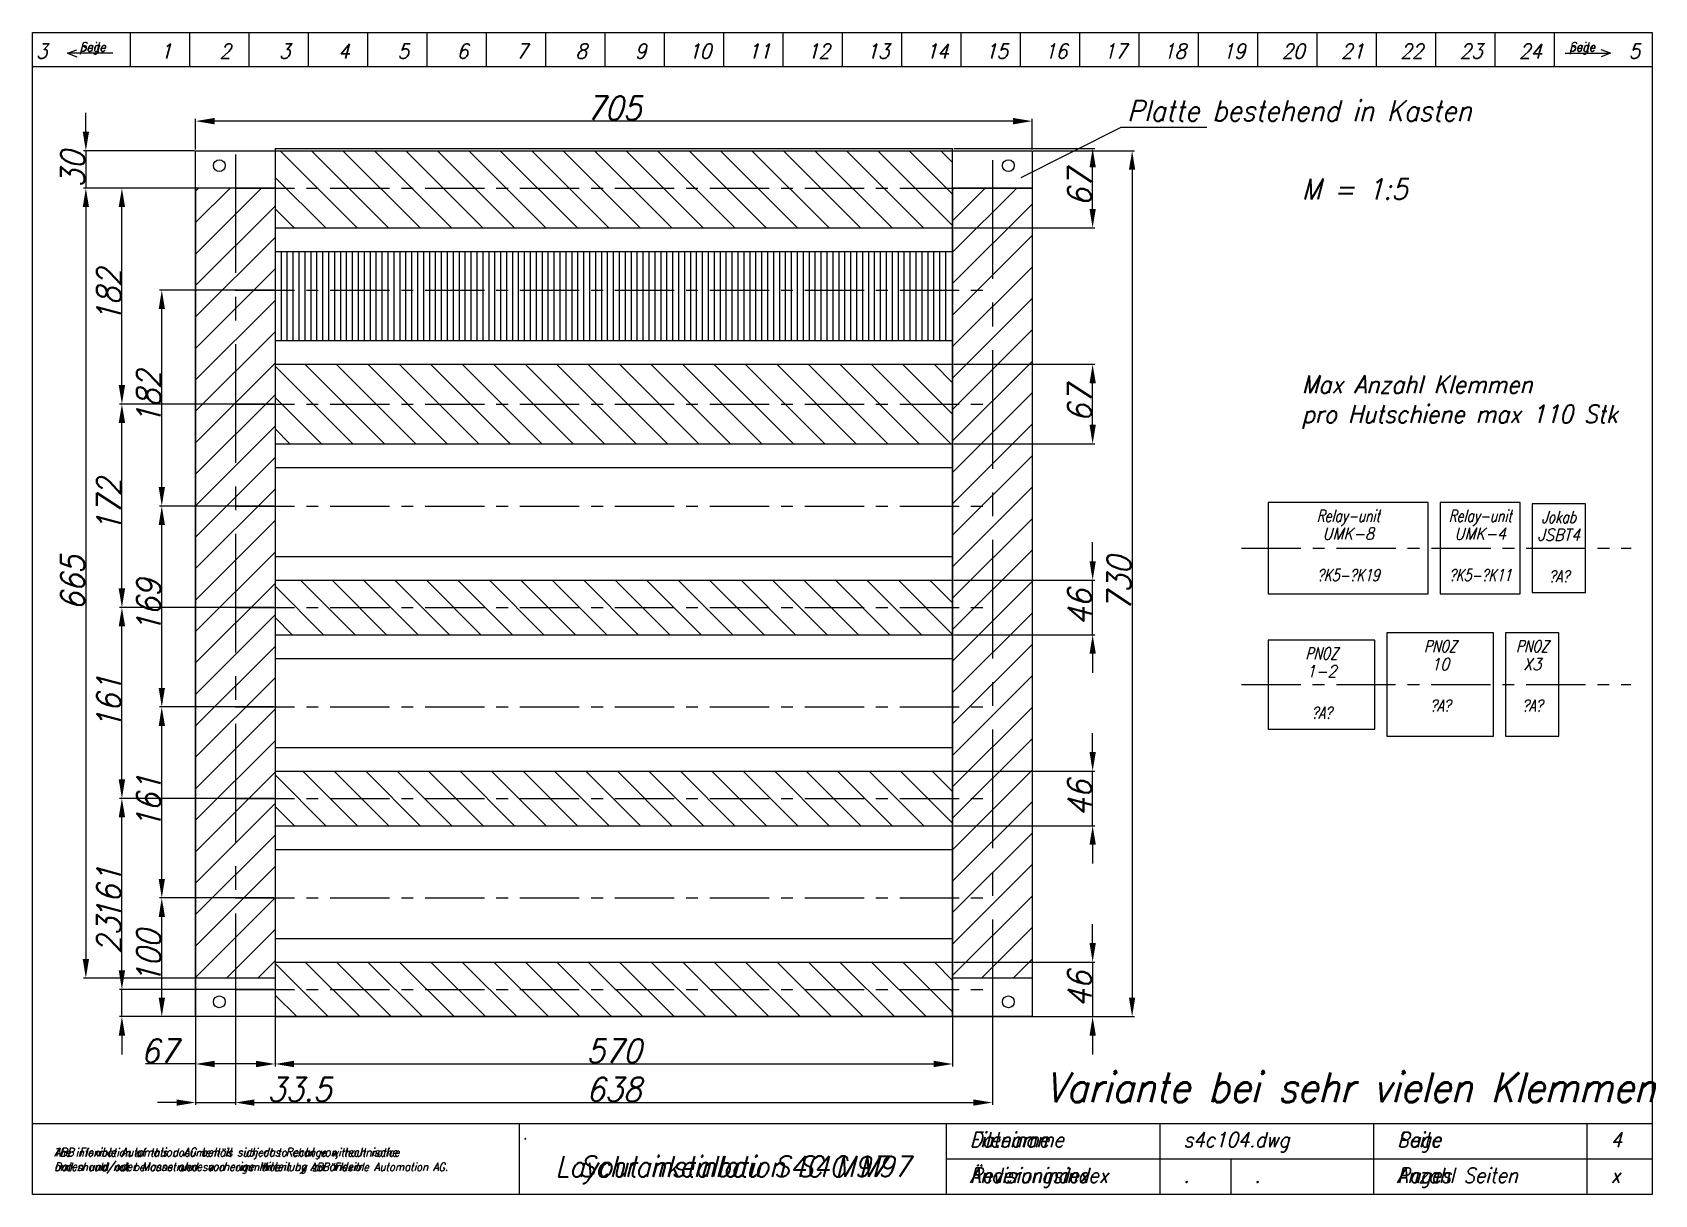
# Model space of a CAD drawing. Extents: x 0 to 1367, y 0 to 980.
import ezdxf
from ezdxf.enums import TextEntityAlignment as Align

# ---------------------------------------------------------------- set-up
doc = ezdxf.new("R2010")
doc.units = 0
doc.header["$LTSCALE"] = 40
doc.header["$PDSIZE"] = -2
doc.linetypes.add('CENTER', pattern=[2, 1.25, -0.25, 0.25, -0.25])
doc.layers.get('0').update_dxf_attribs({"linetype": 'CONTINUOUS'})
doc.layers.get('DEFPOINTS').update_dxf_attribs({"linetype": 'CONTINUOUS'})
for name, color, linetype in [('EL05', 3, 'CONTINUOUS'), ('EL07', 4, 'CONTINUOUS'), ('ELCENTER', 2, 'CENTER'), ('ELMASS', 1, 'CONTINUOUS'), ('FORM07', 4, 'CONTINUOUS'), ('KOPF03', 2, 'CONTINUOUS'), ('KOPF05', 3, 'CONTINUOUS'), ('KOPF07', 4, 'CONTINUOUS'), ('TEXT_ALLGEMEIN', 2, 'CONTINUOUS'), ('TEXT_DEUTSCH', 2, 'CONTINUOUS'), ('TEXT_ENGLISCH', 2, 'CONTINUOUS'), ('TEXT_SCHEMA', 2, 'CONTINUOUS')]:
    doc.layers.add(name, color=color, linetype=linetype)
doc.styles.add('VSM_13', font='simplex3.shx', dxfattribs={"width": 0.9, "oblique": 15})
doc.dimstyles.new('VSM-ABB', dxfattribs={"dimtxt": 3.5, "dimasz": 4, "dimexe": 2, "dimexo": 1, "dimgap": 1, "dimtad": 1, "dimdec": 0, "dimzin": 0, "dimtxsty": 'VSM_13', "dimcen": -4, "dimclrd": 1, "dimclre": 1, "dimclrt": 1, "dimazin": 3, "dimtfac": 1, "dimtdec": 0, "dimtmove": 0, "dimatfit": 3, "dimtolj": 1, "dimtzin": 0})
doc.dimstyles.new('VSM-ABB$7', dxfattribs={"dimtxt": 3.5, "dimasz": 2, "dimexe": 1.8, "dimexo": 0, "dimgap": 1, "dimtad": 1, "dimdec": 3, "dimtxsty": 'VSM_13', "dimblk1": 'DOT', "dimblk2": 'DOT', "dimsah": 1, "dimcen": -4, "dimclrd": 1, "dimclre": 1, "dimclrt": 1, "dimazin": 3, "dimtfac": 1, "dimtdec": 4, "dimtmove": 0, "dimatfit": 3, "dimtolj": 1})

# ---------------------------------------------------------------- blocks, each defined once
blk = doc.blocks.new('_DOT')
at = {"color": 0, "linetype": 'BYBLOCK'}
blk.add_line((-0.5, 0), (-1, 0), dxfattribs=at)
at = {"color": 0, "linetype": 'BYBLOCK', "const_width": 0.5}
blk.add_lwpolyline([(-0.25, 0, 1), (0.25, 0, 1)], format="xyb", close=True, dxfattribs=at)
blk = doc.blocks.new('*D1')
at = {"color": 1, "linetype": 'BYBLOCK'}
for p, q in [((843.5, 880), (928.8, 880)), ((926.8, 864), (926.8, 166)), ((843.5, 150), (928.8, 150))]:
    blk.add_line(p, q, dxfattribs=at)
for points in [[(924.1, 864), (929.4, 864), (926.8, 880)], [(924.1, 166), (929.4, 166), (926.8, 150)]]:
    blk.add_solid(points, dxfattribs=at)
at = {"layer": 'DEFPOINTS', "color": 0, "linetype": 'BYBLOCK'}
for p in [(842.5, 880), (842.5, 150), (926.8, 150)]:
    blk.add_point(p, dxfattribs=at)
at = {"color": 1, "linetype": 'BYBLOCK', "insert": (915.8, 515), "char_height": 20, "attachment_point": 5, "rotation": 90, "style": 'VSM_13'}
blk.add_mtext('\\A1;{730}', dxfattribs=at)
blk = doc.blocks.new('*D0')
at = {"color": 1, "linetype": 'BYBLOCK'}
for p, q in [((137.5, 881), (137.5, 907)), ((826.5, 905), (153.5, 905)), ((842.5, 881), (842.5, 907))]:
    blk.add_line(p, q, dxfattribs=at)
for points in [[(153.5, 907.7), (153.5, 902.3), (137.5, 905)], [(826.5, 907.7), (826.5, 902.3), (842.5, 905)]]:
    blk.add_solid(points, dxfattribs=at)
at = {"layer": 'DEFPOINTS', "color": 0, "linetype": 'BYBLOCK'}
for p in [(137.5, 905), (137.5, 880), (842.5, 880)]:
    blk.add_point(p, dxfattribs=at)
at = {"color": 1, "linetype": 'BYBLOCK', "insert": (490, 916), "char_height": 20, "attachment_point": 5, "style": 'VSM_13'}
blk.add_mtext('\\A1;{705}', dxfattribs=at)
blk = doc.blocks.new('*X4')
at = {"color": 0}
for p, q in [((27.5, 158.59), (38.62, 169.7)), ((27.5, 163.89), (33.31, 169.7)), ((27.5, 169.19), (28.01, 169.7)), ((155.1, 158.91), (165.9, 169.7)), ((155.1, 164.21), (160.59, 169.7)), ((155.1, 169.51), (155.29, 169.7)), ((155.1, 153.6), (168.5, 167)), ((27.5, 153.28), (40.9, 166.68)), ((27.5, 147.98), (40.9, 161.38)), ((155.1, 148.3), (168.5, 161.7)), ((27.5, 142.68), (40.9, 156.08)), ((155.1, 143), (168.5, 156.4)), ((27.5, 137.37), (40.9, 150.77)), ((155.1, 137.69), (168.5, 151.09)), ((27.5, 132.07), (40.9, 145.47)), ((155.1, 132.39), (168.5, 145.79)), ((27.5, 126.77), (40.9, 140.17)), ((155.1, 127.09), (168.5, 140.49)), ((27.5, 121.46), (40.9, 134.86)), ((155.1, 121.78), (168.5, 135.18)), ((27.5, 116.16), (40.9, 129.56)), ((155.1, 116.48), (168.5, 129.88)), ((27.5, 110.86), (40.9, 124.26)), ((155.1, 111.18), (168.5, 124.58)), ((27.5, 105.55), (40.9, 118.95)), ((155.1, 105.87), (168.5, 119.27)), ((27.5, 100.25), (40.9, 113.65)), ((155.1, 100.57), (168.5, 113.97)), ((27.5, 94.95), (40.9, 108.35)), ((155.1, 95.27), (168.5, 108.67)), ((27.5, 89.64), (40.9, 103.04)), ((155.1, 89.96), (168.5, 103.36)), ((27.5, 84.34), (40.9, 97.74)), ((155.1, 84.66), (168.5, 98.06)), ((27.5, 79.04), (40.9, 92.44)), ((155.1, 79.36), (168.5, 92.76)), ((27.5, 73.73), (40.9, 87.13)), ((155.1, 74.05), (168.5, 87.45)), ((155.1, 68.75), (168.5, 82.15)), ((27.5, 68.43), (40.9, 81.83)), ((155.1, 63.45), (168.5, 76.85)), ((27.5, 63.13), (40.9, 76.53)), ((27.5, 57.82), (40.9, 71.22)), ((155.1, 58.14), (168.5, 71.54)), ((27.5, 52.52), (40.9, 65.92)), ((155.1, 52.84), (168.5, 66.24)), ((27.5, 47.22), (40.9, 60.62)), ((155.1, 47.54), (168.5, 60.94)), ((27.5, 41.91), (40.9, 55.31)), ((155.1, 42.23), (168.5, 55.63)), ((27.5, 36.61), (40.9, 50.01)), ((155.1, 36.93), (168.5, 50.33)), ((32.7, 36.5), (40.9, 44.71)), ((159.98, 36.5), (168.5, 45.03)), ((38, 36.5), (40.9, 39.4)), ((165.28, 36.5), (168.5, 39.72))]:
    blk.add_line(p, q, dxfattribs=at)
blk = doc.blocks.new('*D6')
at = {"color": 1, "linetype": 'BYBLOCK'}
for p, q in [((45, 896), (45, 912)), ((136.5, 880), (43, 880)), ((45, 880), (45, 848.5)), ((136.5, 848.5), (43, 848.5)), ((45, 832.5), (45, 816.5))]:
    blk.add_line(p, q, dxfattribs=at)
for points in [[(42.4, 896), (47.7, 896), (45, 880)], [(42.4, 832.5), (47.7, 832.5), (45, 848.5)]]:
    blk.add_solid(points, dxfattribs=at)
at = {"layer": 'DEFPOINTS', "color": 0, "linetype": 'BYBLOCK'}
for p in [(137.5, 880), (45, 848.5), (137.5, 848.5)]:
    blk.add_point(p, dxfattribs=at)
at = {"color": 1, "linetype": 'BYBLOCK', "insert": (34, 864.3), "char_height": 20, "attachment_point": 5, "rotation": 90, "style": 'VSM_13'}
blk.add_mtext('\\A1;{30}', dxfattribs=at)
blk = doc.blocks.new('*D7')
at = {"color": 1, "linetype": 'BYBLOCK'}
for p, q in [((136.5, 848.5), (43, 848.5)), ((45, 832.5), (45, 198.5)), ((136.5, 182.5), (43, 182.5))]:
    blk.add_line(p, q, dxfattribs=at)
for points in [[(42.4, 832.5), (47.7, 832.5), (45, 848.5)], [(42.4, 198.5), (47.7, 198.5), (45, 182.5)]]:
    blk.add_solid(points, dxfattribs=at)
at = {"layer": 'DEFPOINTS', "color": 0, "linetype": 'BYBLOCK'}
for p in [(137.5, 848.5), (45, 182.5), (137.5, 182.5)]:
    blk.add_point(p, dxfattribs=at)
at = {"color": 1, "linetype": 'BYBLOCK', "insert": (34, 515.5), "char_height": 20, "attachment_point": 5, "rotation": 90, "style": 'VSM_13'}
blk.add_mtext('\\A1;{665}', dxfattribs=at)
blk = doc.blocks.new('*D14')
at = {"color": 1, "linetype": 'BYBLOCK'}
for p, q in [((204.5, 181.5), (204.5, 108.1)), ((775.5, 181.5), (775.5, 108.1)), ((220.5, 110.1), (759.5, 110.1))]:
    blk.add_line(p, q, dxfattribs=at)
for points in [[(220.5, 112.8), (220.5, 107.4), (204.5, 110.1)], [(759.5, 112.8), (759.5, 107.4), (775.5, 110.1)]]:
    blk.add_solid(points, dxfattribs=at)
at = {"layer": 'DEFPOINTS', "color": 0, "linetype": 'BYBLOCK'}
for p in [(204.5, 182.5), (775.5, 182.5), (775.5, 110.1)]:
    blk.add_point(p, dxfattribs=at)
at = {"color": 1, "linetype": 'BYBLOCK', "insert": (490, 137.8), "char_height": 20, "attachment_point": 5, "style": 'VSM_13'}
blk.add_mtext('\\A1;\\P{570}', dxfattribs=at)
blk = doc.blocks.new('*D15')
at = {"color": 1, "linetype": 'BYBLOCK'}
for p, q in [((171, 181.5), (171, 75.6)), ((809, 181.5), (809, 75.6)), ((187, 77.6), (793, 77.6))]:
    blk.add_line(p, q, dxfattribs=at)
for points in [[(187, 80.2), (187, 74.9), (171, 77.6)], [(793, 80.2), (793, 74.9), (809, 77.6)]]:
    blk.add_solid(points, dxfattribs=at)
at = {"layer": 'DEFPOINTS', "color": 0, "linetype": 'BYBLOCK'}
for p in [(171, 182.5), (809, 182.5), (809, 77.6)]:
    blk.add_point(p, dxfattribs=at)
at = {"color": 1, "linetype": 'BYBLOCK', "insert": (490, 88.6), "char_height": 20, "attachment_point": 5, "style": 'VSM_13'}
blk.add_mtext('\\A1;{638}', dxfattribs=at)
blk = doc.blocks.new('*D17')
at = {"color": 1, "linetype": 'BYBLOCK'}
for p, q in [((137.5, 181.5), (137.5, 75.6)), ((171, 181.5), (171, 75.6)), ((121.5, 77.6), (105.5, 77.6)), ((137.5, 77.6), (171, 77.6)), ((187, 77.6), (246.7, 77.6))]:
    blk.add_line(p, q, dxfattribs=at)
for points in [[(121.5, 80.2), (121.5, 74.9), (137.5, 77.6)], [(187, 80.2), (187, 74.9), (171, 77.6)]]:
    blk.add_solid(points, dxfattribs=at)
at = {"layer": 'DEFPOINTS', "color": 0, "linetype": 'BYBLOCK'}
for p in [(137.5, 182.5), (171, 182.5), (171, 77.6)]:
    blk.add_point(p, dxfattribs=at)
at = {"color": 1, "linetype": 'BYBLOCK', "insert": (224.9, 88.6), "char_height": 20, "attachment_point": 5, "style": 'VSM_13'}
blk.add_mtext('\\A1;{33.5}', dxfattribs=at)
blk = doc.blocks.new('*D18')
at = {"color": 1, "linetype": 'BYBLOCK'}
for p, q in [((137.5, 181.5), (137.5, 108.1)), ((204.5, 181.5), (204.5, 108.1)), ((137.5, 110.1), (95.4, 110.1)), ((188.5, 110.1), (153.5, 110.1))]:
    blk.add_line(p, q, dxfattribs=at)
for points in [[(153.5, 112.8), (153.5, 107.4), (137.5, 110.1)], [(188.5, 112.8), (188.5, 107.4), (204.5, 110.1)]]:
    blk.add_solid(points, dxfattribs=at)
at = {"layer": 'DEFPOINTS', "color": 0, "linetype": 'BYBLOCK'}
for p in [(137.5, 182.5), (204.5, 182.5), (137.5, 110.1)]:
    blk.add_point(p, dxfattribs=at)
at = {"color": 1, "linetype": 'BYBLOCK', "insert": (106.9, 121.1), "char_height": 20, "attachment_point": 5, "style": 'VSM_13'}
blk.add_mtext('\\A1;{67}', dxfattribs=at)
blk = doc.blocks.new('*X27')
at = {"color": 0}
for p, q in [((273.7, 815), (208.7, 880)), ((300.2, 815), (235.2, 880)), ((326.7, 815), (261.7, 880)), ((353.2, 815), (288.2, 880)), ((379.7, 815), (314.7, 880)), ((406.3, 815), (341.3, 880)), ((432.8, 815), (367.8, 880)), ((459.3, 815), (394.3, 880)), ((485.8, 815), (420.8, 880)), ((512.3, 815), (447.3, 880)), ((538.8, 815), (473.8, 880)), ((565.4, 815), (500.4, 880)), ((591.9, 815), (526.9, 880)), ((618.4, 815), (553.4, 880)), ((644.9, 815), (579.9, 880)), ((671.4, 815), (606.4, 880)), ((697.9, 815), (632.9, 880)), ((724.5, 815), (659.5, 880)), ((751, 815), (686, 880)), ((775.5, 817), (712.5, 880)), ((775.5, 843.5), (739, 880)), ((775.5, 870), (765.5, 880)), ((247.2, 815), (204.5, 857.6)), ((220.6, 815), (204.5, 831.1)), ((270.1, 633), (204.5, 698.5)), ((296.6, 633), (229.6, 700)), ((323.1, 633), (256.1, 700)), ((349.6, 633), (282.6, 700)), ((376.1, 633), (309.1, 700)), ((402.6, 633), (335.6, 700)), ((429.2, 633), (362.2, 700)), ((455.7, 633), (388.7, 700)), ((482.2, 633), (415.2, 700)), ((508.7, 633), (441.7, 700)), ((535.2, 633), (468.2, 700)), ((561.7, 633), (494.7, 700)), ((588.3, 633), (521.3, 700)), ((614.8, 633), (547.8, 700)), ((641.3, 633), (574.3, 700)), ((667.8, 633), (600.8, 700)), ((694.3, 633), (627.3, 700)), ((720.8, 633), (653.8, 700)), ((747.4, 633), (680.4, 700)), ((773.9, 633), (706.9, 700)), ((775.5, 657.9), (733.4, 700)), ((775.5, 684.4), (759.9, 700)), ((243.5, 633), (204.5, 672)), ((217, 633), (204.5, 645.5)), ((245.4, 472), (204.5, 512.9)), ((272, 472), (226, 518)), ((298.5, 472), (252.5, 518)), ((325, 472), (279, 518)), ((351.5, 472), (305.5, 518)), ((378, 472), (332, 518)), ((404.5, 472), (358.5, 518)), ((431.1, 472), (385.1, 518)), ((457.6, 472), (411.6, 518)), ((484.1, 472), (438.1, 518)), ((510.6, 472), (464.6, 518)), ((537.1, 472), (491.1, 518)), ((563.6, 472), (517.6, 518)), ((590.2, 472), (544.2, 518)), ((616.7, 472), (570.7, 518)), ((643.2, 472), (597.2, 518)), ((669.7, 472), (623.7, 518)), ((696.2, 472), (650.2, 518)), ((722.7, 472), (676.7, 518)), ((749.3, 472), (703.3, 518)), ((775.5, 472.3), (729.8, 518)), ((775.5, 498.8), (756.3, 518)), ((218.9, 472), (204.5, 486.4)), ((273.9, 311), (227.9, 357)), ((300.4, 311), (254.4, 357)), ((326.9, 311), (280.9, 357)), ((353.4, 311), (307.4, 357)), ((379.9, 311), (333.9, 357)), ((406.4, 311), (360.4, 357)), ((433, 311), (387, 357)), ((459.5, 311), (413.5, 357)), ((486, 311), (440, 357)), ((512.5, 311), (466.5, 357)), ((539, 311), (493, 357)), ((565.5, 311), (519.5, 357)), ((592.1, 311), (546.1, 357)), ((618.6, 311), (572.6, 357)), ((645.1, 311), (599.1, 357)), ((671.6, 311), (625.6, 357)), ((698.1, 311), (652.1, 357)), ((724.6, 311), (678.6, 357)), ((751.2, 311), (705.2, 357)), ((775.5, 313.2), (731.7, 357)), ((775.5, 339.7), (758.2, 357)), ((247.3, 311), (204.5, 353.8)), ((220.8, 311), (204.5, 327.3)), ((249.2, 150), (204.5, 194.7)), ((275.8, 150), (229.8, 196)), ((302.3, 150), (256.3, 196)), ((328.8, 150), (282.8, 196)), ((355.3, 150), (309.3, 196)), ((381.8, 150), (335.8, 196)), ((408.3, 150), (362.3, 196)), ((434.9, 150), (388.9, 196)), ((461.4, 150), (415.4, 196)), ((487.9, 150), (441.9, 196)), ((514.4, 150), (468.4, 196)), ((540.9, 150), (494.9, 196)), ((567.4, 150), (521.4, 196)), ((594, 150), (548, 196)), ((620.5, 150), (574.5, 196)), ((647, 150), (601, 196)), ((673.5, 150), (627.5, 196)), ((700, 150), (654, 196)), ((726.5, 150), (680.5, 196)), ((753.1, 150), (707.1, 196)), ((775.5, 154.1), (733.6, 196)), ((775.5, 180.6), (760.1, 196)), ((222.7, 150), (204.5, 168.2))]:
    blk.add_line(p, q, dxfattribs=at)
blk = doc.blocks.new('*D29')
at = {"color": 1, "linetype": 'BYBLOCK'}
for p, q in [((893.5, 212), (893.5, 228)), ((776.5, 196), (895.5, 196)), ((893.5, 196), (893.5, 150)), ((776.5, 150), (895.5, 150)), ((893.5, 134), (893.5, 118))]:
    blk.add_line(p, q, dxfattribs=at)
for points in [[(890.9, 212), (896.2, 212), (893.5, 196)], [(890.9, 134), (896.2, 134), (893.5, 150)]]:
    blk.add_solid(points, dxfattribs=at)
at = {"layer": 'DEFPOINTS', "color": 0, "linetype": 'BYBLOCK'}
for p in [(775.5, 196), (775.5, 150), (893.5, 150)]:
    blk.add_point(p, dxfattribs=at)
at = {"color": 1, "linetype": 'BYBLOCK', "insert": (882.5, 173), "char_height": 20, "attachment_point": 5, "rotation": 90, "style": 'VSM_13'}
blk.add_mtext('\\A1;46', dxfattribs=at)
blk = doc.blocks.new('*D30')
at = {"color": 1, "linetype": 'BYBLOCK'}
for p, q in [((893.5, 373), (893.5, 389)), ((776.5, 357), (895.5, 357)), ((893.5, 311), (893.5, 357)), ((776.5, 311), (895.5, 311)), ((893.5, 295), (893.5, 279))]:
    blk.add_line(p, q, dxfattribs=at)
for points in [[(890.9, 373), (896.2, 373), (893.5, 357)], [(890.9, 295), (896.2, 295), (893.5, 311)]]:
    blk.add_solid(points, dxfattribs=at)
at = {"layer": 'DEFPOINTS', "color": 0, "linetype": 'BYBLOCK'}
for p in [(775.5, 357), (893.5, 357), (775.5, 311)]:
    blk.add_point(p, dxfattribs=at)
at = {"color": 1, "linetype": 'BYBLOCK', "insert": (882.5, 334), "char_height": 20, "attachment_point": 5, "rotation": 90, "style": 'VSM_13'}
blk.add_mtext('\\A1;46', dxfattribs=at)
blk = doc.blocks.new('*D31')
at = {"color": 1, "linetype": 'BYBLOCK'}
for p, q in [((893.5, 534), (893.5, 550)), ((776.5, 518), (895.5, 518)), ((893.5, 472), (893.5, 518)), ((776.5, 472), (895.5, 472)), ((893.5, 456), (893.5, 440))]:
    blk.add_line(p, q, dxfattribs=at)
for points in [[(890.9, 534), (896.2, 534), (893.5, 518)], [(890.9, 456), (896.2, 456), (893.5, 472)]]:
    blk.add_solid(points, dxfattribs=at)
at = {"layer": 'DEFPOINTS', "color": 0, "linetype": 'BYBLOCK'}
for p in [(775.5, 518), (893.5, 518), (775.5, 472)]:
    blk.add_point(p, dxfattribs=at)
at = {"color": 1, "linetype": 'BYBLOCK', "insert": (882.5, 495), "char_height": 20, "attachment_point": 5, "rotation": 90, "style": 'VSM_13'}
blk.add_mtext('\\A1;46', dxfattribs=at)
blk = doc.blocks.new('*D32')
at = {"color": 1, "linetype": 'BYBLOCK'}
for p, q in [((776.5, 700), (895.5, 700)), ((893.5, 649), (893.5, 684)), ((776.5, 633), (895.5, 633))]:
    blk.add_line(p, q, dxfattribs=at)
for points in [[(890.9, 684), (896.2, 684), (893.5, 700)], [(890.9, 649), (896.2, 649), (893.5, 633)]]:
    blk.add_solid(points, dxfattribs=at)
at = {"layer": 'DEFPOINTS', "color": 0, "linetype": 'BYBLOCK'}
for p in [(775.5, 700), (893.5, 700), (775.5, 633)]:
    blk.add_point(p, dxfattribs=at)
at = {"color": 1, "linetype": 'BYBLOCK', "insert": (882.5, 666.5), "char_height": 20, "attachment_point": 5, "rotation": 90, "style": 'VSM_13'}
blk.add_mtext('\\A1;67', dxfattribs=at)
blk = doc.blocks.new('*D33')
at = {"color": 1, "linetype": 'BYBLOCK'}
for p, q in [((776.5, 882), (895.5, 882)), ((893.5, 831), (893.5, 866)), ((776.5, 815), (895.5, 815))]:
    blk.add_line(p, q, dxfattribs=at)
for points in [[(890.9, 866), (896.2, 866), (893.5, 882)], [(890.9, 831), (896.2, 831), (893.5, 815)]]:
    blk.add_solid(points, dxfattribs=at)
at = {"layer": 'DEFPOINTS', "color": 0, "linetype": 'BYBLOCK'}
for p in [(775.5, 882), (893.5, 882), (775.5, 815)]:
    blk.add_point(p, dxfattribs=at)
at = {"color": 1, "linetype": 'BYBLOCK', "insert": (882.5, 848.5), "char_height": 20, "attachment_point": 5, "rotation": 90, "style": 'VSM_13'}
blk.add_mtext('\\A1;67', dxfattribs=at)
blk = doc.blocks.new('*D34')
at = {"color": 1, "linetype": 'BYBLOCK'}
for p, q in [((75.4, 189), (75.4, 231.6)), ((203.5, 173), (73.4, 173)), ((75.4, 150), (75.4, 173)), ((203.5, 150), (73.4, 150)), ((75.4, 134), (75.4, 118))]:
    blk.add_line(p, q, dxfattribs=at)
for points in [[(72.7, 189), (78.1, 189), (75.4, 173)], [(72.7, 134), (78.1, 134), (75.4, 150)]]:
    blk.add_solid(points, dxfattribs=at)
at = {"layer": 'DEFPOINTS', "color": 0, "linetype": 'BYBLOCK'}
for p in [(75.4, 173), (204.5, 173), (204.5, 150)]:
    blk.add_point(p, dxfattribs=at)
at = {"color": 1, "linetype": 'BYBLOCK', "insert": (64.4, 218.3), "char_height": 20, "attachment_point": 5, "rotation": 90, "style": 'VSM_13'}
blk.add_mtext('\\A1;23', dxfattribs=at)
blk = doc.blocks.new('*D35')
at = {"color": 1, "linetype": 'BYBLOCK'}
for p, q in [((203.5, 334), (73.4, 334)), ((75.4, 189), (75.4, 318))]:
    blk.add_line(p, q, dxfattribs=at)
for points in [[(72.7, 318), (78.1, 318), (75.4, 334)], [(72.7, 189), (78.1, 189), (75.4, 173)]]:
    blk.add_solid(points, dxfattribs=at)
at = {"layer": 'DEFPOINTS', "color": 0, "linetype": 'BYBLOCK'}
for p in [(75.4, 334), (204.5, 334), (204.5, 173)]:
    blk.add_point(p, dxfattribs=at)
at = {"color": 1, "linetype": 'BYBLOCK', "insert": (64.4, 253.5), "char_height": 20, "attachment_point": 5, "rotation": 90, "style": 'VSM_13'}
blk.add_mtext('\\A1;161', dxfattribs=at)
blk = doc.blocks.new('*D36')
at = {"color": 1, "linetype": 'BYBLOCK'}
for p, q in [((203.5, 495), (73.4, 495)), ((75.4, 350), (75.4, 479))]:
    blk.add_line(p, q, dxfattribs=at)
for points in [[(72.7, 479), (78.1, 479), (75.4, 495)], [(72.7, 350), (78.1, 350), (75.4, 334)]]:
    blk.add_solid(points, dxfattribs=at)
at = {"layer": 'DEFPOINTS', "color": 0, "linetype": 'BYBLOCK'}
for p in [(75.4, 495), (204.5, 495), (204.5, 334)]:
    blk.add_point(p, dxfattribs=at)
at = {"color": 1, "linetype": 'BYBLOCK', "insert": (64.4, 414.5), "char_height": 20, "attachment_point": 5, "rotation": 90, "style": 'VSM_13'}
blk.add_mtext('\\A1;161', dxfattribs=at)
blk = doc.blocks.new('*D37')
at = {"color": 1, "linetype": 'BYBLOCK'}
for p, q in [((203.5, 666.5), (73.4, 666.5)), ((75.4, 511), (75.4, 650.5))]:
    blk.add_line(p, q, dxfattribs=at)
for points in [[(72.7, 650.5), (78.1, 650.5), (75.4, 666.5)], [(72.7, 511), (78.1, 511), (75.4, 495)]]:
    blk.add_solid(points, dxfattribs=at)
at = {"layer": 'DEFPOINTS', "color": 0, "linetype": 'BYBLOCK'}
for p in [(75.4, 666.5), (204.5, 666.5), (204.5, 495)]:
    blk.add_point(p, dxfattribs=at)
at = {"color": 1, "linetype": 'BYBLOCK', "insert": (64.4, 580.8), "char_height": 20, "attachment_point": 5, "rotation": 90, "style": 'VSM_13'}
blk.add_mtext('\\A1;172', dxfattribs=at)
blk = doc.blocks.new('*D39')
at = {"color": 1, "linetype": 'BYBLOCK'}
for p, q in [((203.5, 848.5), (73.4, 848.5)), ((75.4, 682.5), (75.4, 832.5))]:
    blk.add_line(p, q, dxfattribs=at)
for points in [[(72.7, 832.5), (78.1, 832.5), (75.4, 848.5)], [(72.7, 682.5), (78.1, 682.5), (75.4, 666.5)]]:
    blk.add_solid(points, dxfattribs=at)
at = {"layer": 'DEFPOINTS', "color": 0, "linetype": 'BYBLOCK'}
for p in [(75.4, 848.5), (204.5, 848.5), (204.5, 666.5)]:
    blk.add_point(p, dxfattribs=at)
at = {"color": 1, "linetype": 'BYBLOCK', "insert": (64.4, 757.5), "char_height": 20, "attachment_point": 5, "rotation": 90, "style": 'VSM_13'}
blk.add_mtext('\\A1;182', dxfattribs=at)
blk = doc.blocks.new('*D40')
at = {"color": 1, "linetype": 'BYBLOCK'}
for p, q in [((203.5, 250.1), (107, 250.1)), ((109, 166), (109, 234.1)), ((203.5, 150), (107, 150))]:
    blk.add_line(p, q, dxfattribs=at)
for points in [[(106.4, 234.1), (111.7, 234.1), (109, 250.1)], [(106.4, 166), (111.7, 166), (109, 150)]]:
    blk.add_solid(points, dxfattribs=at)
at = {"layer": 'DEFPOINTS', "color": 0, "linetype": 'BYBLOCK'}
for p in [(109, 250.1), (204.5, 250.1), (204.5, 150)]:
    blk.add_point(p, dxfattribs=at)
at = {"color": 1, "linetype": 'BYBLOCK', "insert": (98, 200), "char_height": 20, "attachment_point": 5, "rotation": 90, "style": 'VSM_13'}
blk.add_mtext('\\A1;100', dxfattribs=at)
blk = doc.blocks.new('*D41')
at = {"color": 1, "linetype": 'BYBLOCK'}
for p, q in [((203.5, 411.1), (107, 411.1)), ((109, 266.1), (109, 395.1))]:
    blk.add_line(p, q, dxfattribs=at)
for points in [[(106.4, 395.1), (111.7, 395.1), (109, 411.1)], [(106.4, 266.1), (111.7, 266.1), (109, 250.1)]]:
    blk.add_solid(points, dxfattribs=at)
at = {"layer": 'DEFPOINTS', "color": 0, "linetype": 'BYBLOCK'}
for p in [(109, 411.1), (204.5, 411.1), (204.5, 250.1)]:
    blk.add_point(p, dxfattribs=at)
at = {"color": 1, "linetype": 'BYBLOCK', "insert": (98, 330.6), "char_height": 20, "attachment_point": 5, "rotation": 90, "style": 'VSM_13'}
blk.add_mtext('\\A1;161', dxfattribs=at)
blk = doc.blocks.new('*D42')
at = {"color": 1, "linetype": 'BYBLOCK'}
for p, q in [((203.5, 580.5), (107, 580.5)), ((109, 427.1), (109, 564.5))]:
    blk.add_line(p, q, dxfattribs=at)
for points in [[(106.4, 564.5), (111.7, 564.5), (109, 580.5)], [(106.4, 427.1), (111.7, 427.1), (109, 411.1)]]:
    blk.add_solid(points, dxfattribs=at)
at = {"layer": 'DEFPOINTS', "color": 0, "linetype": 'BYBLOCK'}
for p in [(109, 580.5), (204.5, 580.5), (204.5, 411.1)]:
    blk.add_point(p, dxfattribs=at)
at = {"color": 1, "linetype": 'BYBLOCK', "insert": (98, 495.8), "char_height": 20, "attachment_point": 5, "rotation": 90, "style": 'VSM_13'}
blk.add_mtext('\\A1;169', dxfattribs=at)
blk = doc.blocks.new('*D43')
at = {"color": 1, "linetype": 'BYBLOCK'}
for p, q in [((203.5, 762.5), (107, 762.5)), ((109, 596.5), (109, 746.5))]:
    blk.add_line(p, q, dxfattribs=at)
for points in [[(106.4, 746.5), (111.7, 746.5), (109, 762.5)], [(106.4, 596.5), (111.7, 596.5), (109, 580.5)]]:
    blk.add_solid(points, dxfattribs=at)
at = {"layer": 'DEFPOINTS', "color": 0, "linetype": 'BYBLOCK'}
for p in [(109, 762.5), (204.5, 762.5), (204.5, 580.5)]:
    blk.add_point(p, dxfattribs=at)
at = {"color": 1, "linetype": 'BYBLOCK', "insert": (98, 671.5), "char_height": 20, "attachment_point": 5, "rotation": 90, "style": 'VSM_13'}
blk.add_mtext('\\A1;182', dxfattribs=at)

msp = doc.modelspace()

# ---------------------------------------------------------------- linework, layer by layer
at = {"layer": 'DEFPOINTS', "color": 0, "linetype": 'BYBLOCK'}
for p in [(137.5, 880), (137.5, 848.5)]:
    msp.add_point(p, dxfattribs=at)
at = {"layer": 'EL05'}
for p, q in [((204.5, 882), (775.5, 882)), ((204.5, 882), (204.5, 815)), ((775.5, 815), (775.5, 882)), ((137.5, 848.5), (137.5, 182.5)), ((204.5, 848.5), (137.5, 848.5)), ((204.5, 848.5), (204.5, 182.5)), ((775.5, 848.5), (775.5, 182.5)), ((842.5, 848.5), (775.5, 848.5)), ((842.5, 848.5), (842.5, 182.5)), ((204.5, 815), (775.5, 815)), ((204.5, 795), (775.5, 795)), ((204.5, 795), (204.5, 720)), ((209.5, 795), (209.5, 720)), ((214.5, 795), (214.5, 720)), ((219.5, 795), (219.5, 720)), ((224.5, 795), (224.5, 720)), ((229.5, 795), (229.5, 720)), ((234.5, 795), (234.5, 720)), ((239.5, 795), (239.5, 720)), ((244.5, 795), (244.5, 720)), ((249.5, 795), (249.5, 720)), ((254.5, 795), (254.5, 720)), ((259.5, 795), (259.5, 720)), ((264.5, 795), (264.5, 720)), ((269.5, 795), (269.5, 720)), ((274.5, 795), (274.5, 720)), ((279.5, 795), (279.5, 720)), ((284.5, 795), (284.5, 720)), ((289.5, 795), (289.5, 720)), ((294.5, 795), (294.5, 720)), ((299.5, 795), (299.5, 720)), ((304.5, 795), (304.5, 720)), ((309.5, 795), (309.5, 720)), ((314.5, 795), (314.5, 720)), ((319.5, 795), (319.5, 720)), ((324.5, 795), (324.5, 720)), ((329.5, 795), (329.5, 720)), ((334.5, 795), (334.5, 720)), ((339.5, 795), (339.5, 720)), ((344.5, 795), (344.5, 720)), ((349.5, 795), (349.5, 720)), ((354.5, 795), (354.5, 720)), ((359.5, 795), (359.5, 720)), ((364.5, 795), (364.5, 720)), ((369.5, 795), (369.5, 720)), ((374.5, 795), (374.5, 720)), ((379.5, 795), (379.5, 720)), ((384.5, 795), (384.5, 720)), ((389.5, 795), (389.5, 720)), ((394.5, 795), (394.5, 720)), ((399.5, 795), (399.5, 720)), ((404.5, 795), (404.5, 720)), ((409.5, 795), (409.5, 720)), ((414.5, 795), (414.5, 720)), ((419.5, 795), (419.5, 720)), ((424.5, 795), (424.5, 720)), ((429.5, 795), (429.5, 720)), ((434.5, 795), (434.5, 720)), ((439.5, 795), (439.5, 720)), ((444.5, 795), (444.5, 720)), ((449.5, 795), (449.5, 720)), ((454.5, 795), (454.5, 720)), ((459.5, 795), (459.5, 720)), ((464.5, 795), (464.5, 720)), ((469.5, 795), (469.5, 720)), ((474.5, 795), (474.5, 720)), ((479.5, 795), (479.5, 720)), ((484.5, 795), (484.5, 720)), ((489.5, 795), (489.5, 720)), ((494.5, 795), (494.5, 720)), ((499.5, 795), (499.5, 720)), ((504.5, 795), (504.5, 720)), ((509.5, 795), (509.5, 720)), ((514.5, 795), (514.5, 720)), ((519.5, 795), (519.5, 720)), ((524.5, 795), (524.5, 720)), ((529.5, 795), (529.5, 720)), ((534.5, 795), (534.5, 720)), ((539.5, 795), (539.5, 720)), ((544.5, 795), (544.5, 720)), ((549.5, 795), (549.5, 720)), ((554.5, 795), (554.5, 720)), ((559.5, 795), (559.5, 720)), ((564.5, 795), (564.5, 720)), ((569.5, 795), (569.5, 720)), ((574.5, 795), (574.5, 720)), ((579.5, 795), (579.5, 720)), ((584.5, 795), (584.5, 720)), ((589.5, 795), (589.5, 720)), ((594.5, 795), (594.5, 720)), ((599.5, 795), (599.5, 720)), ((604.5, 795), (604.5, 720)), ((609.5, 795), (609.5, 720)), ((614.5, 795), (614.5, 720)), ((619.5, 795), (619.5, 720)), ((624.5, 795), (624.5, 720)), ((629.5, 795), (629.5, 720)), ((634.5, 795), (634.5, 720)), ((639.5, 795), (639.5, 720)), ((644.5, 795), (644.5, 720)), ((649.5, 795), (649.5, 720)), ((654.5, 795), (654.5, 720)), ((659.5, 795), (659.5, 720)), ((664.5, 795), (664.5, 720)), ((669.5, 795), (669.5, 720)), ((674.5, 795), (674.5, 720)), ((679.5, 795), (679.5, 720)), ((684.5, 795), (684.5, 720)), ((689.5, 795), (689.5, 720)), ((694.5, 795), (694.5, 720)), ((699.5, 795), (699.5, 720)), ((704.5, 795), (704.5, 720)), ((709.5, 795), (709.5, 720)), ((714.5, 795), (714.5, 720)), ((719.5, 795), (719.5, 720)), ((724.5, 795), (724.5, 720)), ((729.5, 795), (729.5, 720)), ((734.5, 795), (734.5, 720)), ((739.5, 795), (739.5, 720)), ((744.5, 795), (744.5, 720)), ((749.5, 795), (749.5, 720)), ((754.5, 795), (754.5, 720)), ((759.5, 795), (759.5, 720)), ((764.5, 795), (764.5, 720)), ((769.5, 795), (769.5, 720)), ((204.5, 720), (775.5, 720)), ((204.5, 700), (775.5, 700)), ((204.5, 700), (204.5, 633)), ((775.5, 633), (775.5, 700)), ((204.5, 633), (775.5, 633)), ((204.5, 613), (775.5, 613)), ((204.5, 538), (775.5, 538)), ((204.5, 518), (775.5, 518)), ((204.5, 518), (204.5, 472)), ((775.5, 472), (775.5, 518)), ((204.5, 472), (775.5, 472)), ((204.5, 452), (775.5, 452)), ((204.5, 377), (775.5, 377)), ((204.5, 357), (775.5, 357)), ((204.5, 357), (204.5, 311)), ((775.5, 311), (775.5, 357)), ((204.5, 311), (775.5, 311)), ((204.5, 291), (775.5, 291)), ((204.5, 216), (775.5, 216)), ((204.5, 196), (775.5, 196)), ((204.5, 196), (204.5, 150)), ((775.5, 150), (775.5, 196)), ((204.5, 182.5), (137.5, 182.5)), ((842.5, 182.5), (775.5, 182.5)), ((204.5, 150), (775.5, 150))]:
    msp.add_line(p, q, dxfattribs=at)
for points in [[(775.5, 182.5), (775.5, 848.5), (842.5, 848.5), (842.5, 182.5)], [(1041.4, 583.5), (1041.4, 506.5), (1176.4, 506.5), (1176.4, 583.5)], [(1186.4, 583.5), (1186.4, 506.5), (1253.9, 506.5), (1253.9, 583.5)], [(1263.9, 582.5), (1263.9, 507.5), (1308.9, 507.5), (1308.9, 582.5)], [(1041.4, 467.5), (1041.4, 392.5), (1131.4, 392.5), (1131.4, 467.5)], [(1141.4, 473.5), (1141.4, 386.5), (1231.4, 386.5), (1231.4, 473.5)], [(1241.4, 473.5), (1241.4, 386.5), (1286.4, 386.5), (1286.4, 473.5)]]:
    msp.add_lwpolyline(points, close=True, dxfattribs=at)
at = {"layer": 'EL07'}
msp.add_lwpolyline([(137.5, 150), (137.5, 880), (842.5, 880), (842.5, 150)], close=True, dxfattribs=at)
for centre in [(157.5, 867.5), (822.5, 867.5), (157.5, 162.5), (822.5, 162.5)]:
    msp.add_circle(centre, 5, dxfattribs=at)
at = {"layer": 'ELCENTER', "ltscale": 2}
for p, q in [((171, 877), (171, 169.1)), ((809, 872), (809, 168.5))]:
    msp.add_line(p, q, dxfattribs=at)
at = {"layer": 'ELCENTER'}
for p, q in [((170.9, 848.5), (806.2, 848.5)), ((170.9, 762.5), (806.2, 762.5)), ((170.9, 666.5), (806.2, 666.5)), ((170.9, 580.5), (806.2, 580.5)), ((1019, 545), (1347.3, 545)), ((170.9, 495), (806.2, 495)), ((1018.9, 430), (1347.2, 430)), ((170.9, 411.1), (806.2, 411.1)), ((170.9, 334), (806.2, 334)), ((170.9, 250.1), (806.2, 250.1)), ((170.9, 173), (806.2, 173))]:
    msp.add_line(p, q, dxfattribs=at)
at = {"layer": 'FORM07'}
for p, q in [((0, 979.8), (1365, 979.8)), ((0, 0), (0, 979.8)), ((82.5, 979.8), (82.5, 951.2)), ((132.5, 979.8), (132.5, 951.2)), ((182.5, 979.8), (182.5, 951.2)), ((232.5, 979.8), (232.5, 951.2)), ((282.5, 979.8), (282.5, 951.2)), ((332.5, 979.8), (332.5, 951.2)), ((382.5, 979.8), (382.5, 951.2)), ((432.5, 979.8), (432.5, 951.2)), ((482.5, 979.8), (482.5, 951.2)), ((532.5, 979.8), (532.5, 951.2)), ((582.5, 979.8), (582.5, 951.2)), ((632.5, 979.8), (632.5, 951.2)), ((682.5, 979.8), (682.5, 951.2)), ((732.5, 979.8), (732.5, 951.2)), ((782.5, 979.8), (782.5, 951.2)), ((832.5, 979.8), (832.5, 951.2)), ((882.5, 979.8), (882.5, 951.2)), ((932.5, 979.8), (932.5, 951.2)), ((982.5, 979.8), (982.5, 951.2)), ((1032.5, 979.8), (1032.5, 951.2)), ((1082.5, 979.8), (1082.5, 951.2)), ((1132.5, 979.8), (1132.5, 951.2)), ((1182.5, 979.8), (1182.5, 951.2)), ((1232.5, 979.8), (1232.5, 951.2)), ((1282.5, 979.8), (1282.5, 951.2)), ((1365, 979.8), (1365, 0)), ((0, 951.2), (1365, 951.2)), ((1365, 0), (0, 0))]:
    msp.add_line(p, q, dxfattribs=at)
at = {"layer": 'KOPF03'}
for p, q in [((29.5, 962.2), (37.5, 965.2)), ((67.7, 962.2), (29.5, 962.2)), ((29.5, 962.2), (37.5, 959.1)), ((1291.8, 962.2), (1330, 962.2)), ((1330, 962.2), (1322.1, 965.2)), ((1330, 962.2), (1322.1, 959.1))]:
    msp.add_line(p, q, dxfattribs=at)
at = {"layer": 'KOPF05'}
for p, q in [((410.1, 60), (410.1, 0)), ((770.1, 60), (770.1, 0)), ((950.1, 60), (950.1, 0)), ((1130.1, 60), (1130.1, 0)), ((1310.1, 60), (1310.1, 0)), ((770.1, 30), (1365, 30)), ((1010.1, 30), (1010.1, 0))]:
    msp.add_line(p, q, dxfattribs=at)
at = {"layer": 'KOPF07'}
msp.add_line((0, 60), (1365, 60), dxfattribs=at)

# ---------------------------------------------------------------- block references
at = {"layer": 'EL05'}
msp.add_blockref('*X27', (0, 0), dxfattribs=at)
at = {"layer": 'EL05', "xscale": 5, "yscale": 5, "zscale": 5}
msp.add_blockref('*X4', (0, 0), dxfattribs=at)

# ---------------------------------------------------------------- texts
at = {"layer": 'KOPF05', "style": 'VSM_13', "oblique": 15, "width": 0.9}
for s, p in [('s4c104.dwg', (970.1, 40)), ('4', (1330.1, 40)), ('x', (1330.1, 10)), ('.', (970.1, 10)), ('.', (1030.1, 10))]:
    msp.add_text(s, height=12.5, dxfattribs=at).set_placement(p)
at = {"layer": 'TEXT_ALLGEMEIN', "style": 'VSM_13', "oblique": 15, "width": 0.9}
for s, p in [('3', (7.8, 957.7)), ('1', (112.5, 957.7)), ('2', (162.5, 957.7)), ('3', (212.5, 957.7)), ('4', (262.5, 957.7)), ('5', (312.5, 957.7)), ('6', (362.5, 957.7)), ('7', (412.5, 957.7)), ('8', (462.5, 957.7)), ('9', (512.5, 957.7)), ('10', (562.5, 957.7)), ('11', (612.5, 957.7)), ('12', (662.5, 957.7)), ('13', (712.5, 957.7)), ('14', (762.5, 957.7)), ('15', (812.5, 957.7)), ('16', (862.5, 957.7)), ('17', (912.5, 957.7)), ('18', (962.5, 957.7)), ('19', (1012.5, 957.7)), ('20', (1062.5, 957.7)), ('21', (1112.5, 957.7)), ('22', (1162.5, 957.7)), ('23', (1212.5, 957.7)), ('24', (1262.5, 957.7)), ('5', (1350.1, 957.7))]:
    msp.add_text(s, height=12.5, dxfattribs=at).set_placement(p, align=Align.CENTER)
for s, height, p in [('M = 1:5', 17.5, (1069.7, 839)), ('.', 10, (413.4, 46.5))]:
    msp.add_text(s, height=height, dxfattribs=at).set_placement(p)
at = {"layer": 'TEXT_DEUTSCH', "style": 'VSM_13', "oblique": 15, "width": 0.9}
for s, height, p in [('Seite', 7.5, (39.8, 963.8)), ('Seite', 7.5, (1295.1, 963.8)), ('Dateiname', 12.5, (790.1, 40)), ('Seite', 12.5, (1150.1, 40)), ('Änderungsindex', 12.5, (790.1, 10)), ('Anzahl Seiten', 12.5, (1150.1, 10))]:
    msp.add_text(s, height=height, dxfattribs=at).set_placement(p)
at = {"layer": 'TEXT_DEUTSCH', "color": 1, "style": 'VSM_13', "oblique": 15, "width": 0.9}
for s, p in [('ABB Flexible Automation AG behält sich das Recht vor, technische', (18.3, 32.2)), ('Daten und/oder Masse ohne vorherige Mitteilung zu ändern.', (18.3, 20))]:
    msp.add_text(s, height=7.1, dxfattribs=at).set_placement(p)
at = {"layer": 'TEXT_DEUTSCH', "color": 4, "style": 'VSM_13', "oblique": 15, "width": 0.9}
msp.add_text('Schrankeinbau S4C M97', height=17.5, dxfattribs=at).set_placement((590.1, 15), align=Align.CENTER)
at = {"layer": 'TEXT_DEUTSCH', "color": 1, "insert": (922.5, 905), "char_height": 17.5, "attachment_point": 7, "style": 'VSM_13'}
msp.add_mtext('{Platte bestehend in Kasten}', dxfattribs=at)
at = {"layer": 'TEXT_ENGLISCH', "style": 'VSM_13', "oblique": 15, "width": 0.9}
for s, height, p in [('page', 7.5, (39.8, 963.8)), ('page', 7.5, (1295.1, 963.8)), ('Filename', 12.5, (790.1, 40)), ('Page', 12.5, (1150.1, 40)), ('Revisionindex', 12.5, (790.1, 10)), ('Pages', 12.5, (1150.1, 10))]:
    msp.add_text(s, height=height, dxfattribs=at).set_placement(p)
at = {"layer": 'TEXT_ENGLISCH', "color": 1, "style": 'VSM_13', "oblique": 15, "width": 0.9}
for s, p in [('The information of this document is subject to change without notice', (18.3, 32.2)), ('and should not be construed sa a commitment by ABB Flexible Automation AG.', (18.3, 20))]:
    msp.add_text(s, height=6.75, dxfattribs=at).set_placement(p)
at = {"layer": 'TEXT_ENGLISCH', "color": 4, "style": 'VSM_13', "oblique": 15, "width": 0.9}
msp.add_text('Layout installation S4C M97', height=17.5, dxfattribs=at).set_placement((590.1, 15), align=Align.CENTER)
at = {"layer": 'TEXT_SCHEMA', "style": 'VSM_13', "oblique": 15, "width": 0.9}
for s, height, p in [('Max Anzahl Klemmen', 15, (1069.7, 675.6)), ('pro Hutschiene max 110 Stk', 15, (1069.7, 650.6)), ('Variante bei sehr vielen Klemmen', 25, (853.8, 77.9))]:
    msp.add_text(s, height=height, dxfattribs=at).set_placement(p)
at = {"layer": 'TEXT_SCHEMA', "style": 'VSM_13', "oblique": 15}
for s, width, p in [('Relay-unit', 0.75, (1108.9, 567.2)), ('Relay-unit', 0.75, (1220.1, 567.2)), ('Jokab', 0.75, (1286.4, 566.2)), ('UMK-8', 0.9, (1108.9, 552.2)), ('UMK-4', 0.9, (1220.1, 552.2)), ('JSBT4', 0.9, (1286.4, 551.2)), ('?K5-?K19', 0.75, (1108.9, 517.2)), ('?K5-?K11', 0.75, (1220.1, 517.2)), ('?A?', 0.75, (1286.4, 516.2)), ('PNOZ', 0.75, (1186.4, 457.2)), ('PNOZ', 0.75, (1263.9, 457.2)), ('PNOZ', 0.75, (1086.4, 451.2)), ('10', 0.9, (1186.4, 442.2)), ('X3', 0.9, (1263.9, 442.2)), ('1-2', 0.9, (1086.4, 436.2)), ('?A?', 0.75, (1086.4, 401.2)), ('?A?', 0.75, (1186.4, 407.2)), ('?A?', 0.75, (1263.9, 407.2))]:
    msp.add_text(s, height=10, dxfattribs=dict(at, width=width)).set_placement(p, align=Align.CENTER)

# ---------------------------------------------------------------- dimensions: what is measured, and where the dimension line sits
at = {"layer": 'ELMASS'}
for base, p1, p2, text, picture, middle in [((137.5, 905), (842.5, 880), (137.5, 880), '{705}', '*D0', (490, 916)), ((171, 77.6), (137.5, 182.5), (171, 182.5), '{33.5}', '*D17', (224.9, 88.6)), ((809, 77.6), (171, 182.5), (809, 182.5), '{638}', '*D15', (490, 88.6)), ((775.5, 110.1), (204.5, 182.5), (775.5, 182.5), '\\P{570}', '*D14', (490, 137.8))]:
    dim = msp.add_linear_dim(base=base, p1=p1, p2=p2, text=text, dimstyle='VSM-ABB', override={"dimtxt": 20, "dimasz": 16}, dxfattribs=at)
    dim.commit()
    dim.dimension.update_dxf_attribs({"geometry": picture, "text_midpoint": middle})
for base, p1, p2, angle, text, picture, middle in [((45, 848.5), (137.5, 880), (137.5, 848.5), 90, '{30}', '*D6', (34, 864.3)), ((926.8, 150), (842.5, 880), (842.5, 150), 270, '{730}', '*D1', (915.8, 515)), ((45, 182.5), (137.5, 848.5), (137.5, 182.5), 90, '{665}', '*D7', (34, 515.5))]:
    dim = msp.add_linear_dim(base=base, p1=p1, p2=p2, angle=angle, text=text, dimstyle='VSM-ABB', override={"dimtxt": 20, "dimasz": 16}, dxfattribs=at)
    dim.commit()
    dim.dimension.update_dxf_attribs({"geometry": picture, "text_midpoint": middle})
for base, p1, p2, override, picture, middle in [((893.5, 882), (775.5, 815), (775.5, 882), {"dimtxt": 20, "dimasz": 16}, '*D33', (882.5, 848.5)), ((75.4, 848.5), (204.5, 666.5), (204.5, 848.5), {"dimtxt": 20, "dimasz": 16, "dimse1": 1}, '*D39', (64.4, 757.5)), ((109, 762.5), (204.5, 580.5), (204.5, 762.5), {"dimtxt": 20, "dimasz": 16, "dimse1": 1}, '*D43', (98, 671.5)), ((893.5, 700), (775.5, 633), (775.5, 700), {"dimtxt": 20, "dimasz": 16}, '*D32', (882.5, 666.5)), ((75.4098854, 666.5), (204.5183244, 495), (204.5183244, 666.5), {"dimtxt": 20, "dimasz": 16, "dimse1": 1}, '*D37', (64.4079169, 580.75)), ((109, 580.5), (204.5, 411.1), (204.5, 580.5), {"dimtxt": 20, "dimasz": 16, "dimse1": 1}, '*D42', (98, 495.8)), ((893.5, 518), (775.5, 472), (775.5, 518), {"dimtxt": 20, "dimasz": 16}, '*D31', (882.5, 495)), ((75.4, 495), (204.5, 334), (204.5, 495), {"dimtxt": 20, "dimasz": 16, "dimse1": 1}, '*D36', (64.4, 414.5)), ((109, 411.1), (204.5, 250.1), (204.5, 411.1), {"dimtxt": 20, "dimasz": 16, "dimse1": 1}, '*D41', (98, 330.6)), ((893.5, 357), (775.5, 311), (775.5, 357), {"dimtxt": 20, "dimasz": 16}, '*D30', (882.5, 334)), ((75.4, 334), (204.5, 173), (204.5, 334), {"dimtxt": 20, "dimasz": 16, "dimse1": 1}, '*D35', (64.4, 253.5)), ((109, 250.1), (204.5, 150), (204.5, 250.1), {"dimtxt": 20, "dimasz": 16}, '*D40', (98, 200)), ((75.4, 173), (204.5, 150), (204.5, 173), {"dimtxt": 20, "dimasz": 16}, '*D34', (64.4, 218.3)), ((893.5, 150), (775.5, 196), (775.5, 150), {"dimtxt": 20, "dimasz": 16}, '*D29', (882.5, 173))]:
    dim = msp.add_linear_dim(base=base, p1=p1, p2=p2, angle=90, dimstyle='VSM-ABB', override=override, dxfattribs=at)
    dim.commit()
    dim.dimension.update_dxf_attribs({"geometry": picture, "text_midpoint": middle})
dim = msp.add_linear_dim(base=(137.5, 110.1), p1=(204.5, 182.5), p2=(137.5, 182.5), text='{67}', dimstyle='VSM-ABB', override={"dimtxt": 20, "dimasz": 16}, dxfattribs=at)
dim.commit()
dim.dimension.update_dxf_attribs({"geometry": '*D18', "text_midpoint": (106.9, 110.1), "dimtype": 160})

# ---------------------------------------------------------------- leaders
at = {"layer": 'TEXT_DEUTSCH', "color": 1, "annotation_type": 0, "has_hookline": 1, "hookline_direction": 0, "text_width": 66.3}
msp.add_leader([(833.2, 857.5), (917.5, 900), (922.5, 900)], dimstyle='VSM-ABB$7', dxfattribs=at)

doc.saveas('drawing.dxf')
